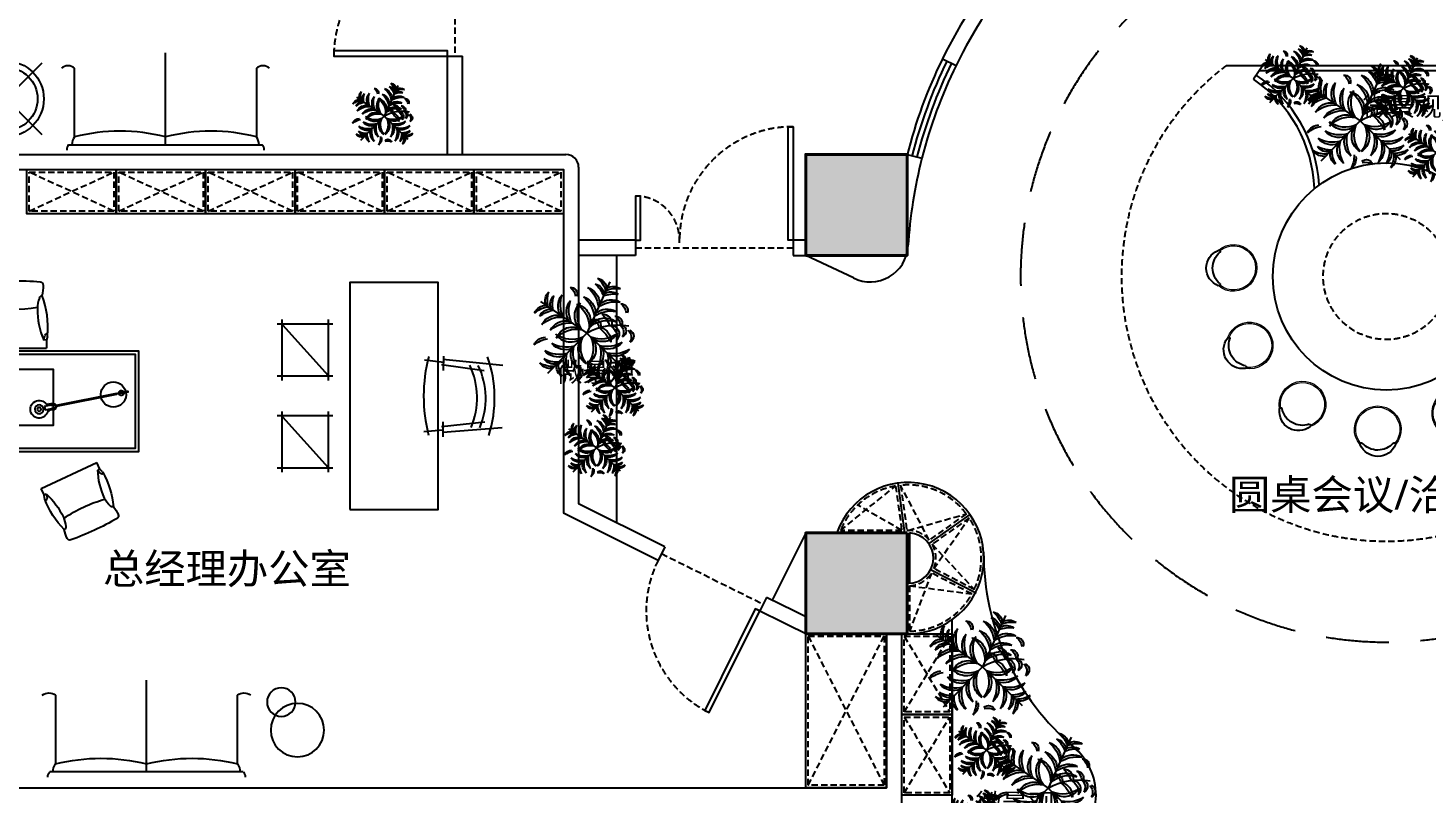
# Model space of a CAD drawing. Header units: millimetres. Extents: x 181055 to 256117, y -39966 to -14434.
# Drawn here: x 186745 to 197841, y -29714 to -23642 of the extents above; entities that cross this region are included whole.
import ezdxf
from ezdxf.enums import TextEntityAlignment as Align

# ---------------------------------------------------------------- set-up
doc = ezdxf.new("R2010")
doc.units = ezdxf.units.MM
doc.header["$LTSCALE"] = 10
for name, pattern in [('ACAD_ISO03W100', [30, 12, -18]), ('DASHED', [0.75, 0.5, -0.25]), ('HIDDEN', [0.375, 0.25, -0.125])]:
    doc.linetypes.add(name, pattern=pattern)
for name, color, linetype in [('A-TEXT 文字_DWGshare.com', 7, 'Continuous'), ('A绿-1_DWGshare.com', 94, 'Continuous'), ('E6.室内植物_DWGshare.com', 94, 'Continuous'), ('P-Furniture(活动家具)_DWGshare.com', 134, 'Continuous'), ('PUB_HATCH_DWGshare.com', 8, 'Continuous'), ('墙_DWGshare.com', 255, 'Continuous'), ('家私_DWGshare.com', 135, 'Continuous'), ('辅助线_DWGshare.com', 251, 'Continuous')]:
    doc.layers.add(name, color=color, linetype=linetype)
doc.layers.add('S2.成品家具_DWGshare.com', color=8, linetype='Continuous', lineweight=18)
doc.layers.add('WALL_DWGshare.com', color=7, linetype='Continuous', lineweight=40)
doc.styles.add('平面图（中文）-D', font='Microsoft YaHei.ttf')

# ---------------------------------------------------------------- blocks, each defined once
blk = doc.blocks.new('gdfgdgt')
at = {"layer": 'P-Furniture(活动家具)_DWGshare.com', "color": 251}
for p, q in [((3853199, 1005013), (3853199, 1006548)), ((3852592, 1006502), (3853136, 1006502)), ((3853199, 1005781), (3852471, 1005781)), ((3853136, 1005060), (3852592, 1005060)), ((3852552, 1004234), (3853118, 1004800)), ((3852552, 1004800), (3853118, 1004234)), ((3853074, 1004335), (3853160, 1004249)), ((3853017, 1004278), (3853103, 1004192)), ((3851970, 1003886), (3851530, 1003980))]:
    blk.add_line(p, q, dxfattribs=at)
at = {"layer": 'P-Furniture(活动家具)_DWGshare.com', "color": 9}
blk.add_circle((3852835, 1004517), 300, dxfattribs=at)
at = {"layer": 'P-Furniture(活动家具)_DWGshare.com', "color": 251}
for centre, radius in [((3852835, 1004517), 250), ((3853196, 1004156), 100)]:
    blk.add_circle(centre, radius, dxfattribs=at)
for centre, radius, start, end in [((3852655, 1006554), 82.2, 140.0927, 219.2576), ((3853203, 1006405), 118, 92.0006, 124.8575), ((3853237, 1006505), 57.9, 86.5944, 131.3073), ((3854557, 1006142), 1466, 165.7748, 194.2418), ((3854557, 1005420), 1466, 165.7582, 194.2252), ((3852655, 1005008), 82.2, 140.0927, 219.1733), ((3853203, 1005157), 118, 235.1425, 267.9994), ((3853203, 1005157), 118, 235.1425, 267.9994), ((3853237, 1005057), 57.9, 228.6927, 273.4056), ((3850811, 1004250), 768, 339.3873, 25.5172), ((3852737, 1003839), 768, 130.419, 176.5489), ((3851691, 1003658), 381, 42.4501, 113.4861), ((3851824, 1003775), 183, 0.2163, 37.2375)]:
    blk.add_arc(centre, radius, start, end, dxfattribs=at)
blk.add_open_spline([(3851875, 1005891), (3851864, 1005891), (3851852, 1005890), (3851830, 1005885), (3851819, 1005881), (3851797, 1005870), (3851786, 1005864), (3851764, 1005847), (3851754, 1005838), (3851734, 1005817), (3851724, 1005805), (3851705, 1005778), (3851697, 1005764), (3851680, 1005733), (3851673, 1005717), (3851659, 1005682), (3851653, 1005664), (3851643, 1005626), (3851639, 1005607), (3851632, 1005567), (3851629, 1005546), (3851626, 1005505), (3851625, 1005485), (3851625, 1005443), (3851626, 1005422), (3851630, 1005381), (3851632, 1005361), (3851640, 1005321), (3851644, 1005302), (3851655, 1005264), (3851661, 1005246), (3851675, 1005212), (3851682, 1005196), (3851699, 1005165), (3851708, 1005151), (3851726, 1005125), (3851736, 1005113), (3851757, 1005092), (3851767, 1005083), (3851787, 1005069), (3851796, 1005063), (3851815, 1005054), (3851824, 1005050), (3851843, 1005045), (3851852, 1005043), (3851871, 1005041), (3851880, 1005041), (3851899, 1005043), (3851909, 1005045), (3851927, 1005051), (3851937, 1005055), (3851955, 1005064), (3851964, 1005070), (3851983, 1005083), (3851991, 1005091), (3852009, 1005108), (3852017, 1005118), (3852033, 1005139), (3852041, 1005150), (3852056, 1005174), (3852063, 1005187), (3852075, 1005214), (3852081, 1005228), (3852092, 1005258), (3852097, 1005273), (3852106, 1005305), (3852110, 1005321), (3852116, 1005354), (3852119, 1005371), (3852122, 1005405), (3852124, 1005423), (3852125, 1005458), (3852125, 1005475), (3852124, 1005510), (3852122, 1005527), (3852119, 1005562), (3852116, 1005579), (3852110, 1005612), (3852106, 1005628), (3852097, 1005660), (3852092, 1005675), (3852081, 1005705), (3852075, 1005719), (3852063, 1005746), (3852056, 1005759), (3852041, 1005783), (3852033, 1005794), (3852017, 1005815), (3852009, 1005825), (3851991, 1005842), (3851983, 1005849), (3851965, 1005863), (3851955, 1005869), (3851937, 1005878), (3851927, 1005882), (3851909, 1005888), (3851899, 1005890), (3851885, 1005891), (3851880, 1005891), (3851875, 1005891)], degree=3, knots=[0, 0, 0, 0, 0.143367, 0.143367, 0.286734, 0.286734, 0.430101, 0.430101, 0.573468, 0.573468, 0.716834, 0.716834, 0.860201, 0.860201, 1.003568, 1.003568, 1.146935, 1.146935, 1.290302, 1.290302, 1.433669, 1.433669, 1.577036, 1.577036, 1.720403, 1.720403, 1.86377, 1.86377, 2.007137, 2.007137, 2.150503, 2.150503, 2.29387, 2.29387, 2.437237, 2.437237, 2.580604, 2.580604, 2.723971, 2.723971, 2.844478, 2.844478, 2.964984, 2.964984, 3.085491, 3.085491, 3.205997, 3.205997, 3.326504, 3.326504, 3.44701, 3.44701, 3.567517, 3.567517, 3.688024, 3.688024, 3.80853, 3.80853, 3.929037, 3.929037, 4.049543, 4.049543, 4.17005, 4.17005, 4.290556, 4.290556, 4.411063, 4.411063, 4.531569, 4.531569, 4.652076, 4.652076, 4.772583, 4.772583, 4.893089, 4.893089, 5.013596, 5.013596, 5.134102, 5.134102, 5.254609, 5.254609, 5.375115, 5.375115, 5.495622, 5.495622, 5.616129, 5.616129, 5.736635, 5.736635, 5.857142, 5.857142, 5.977648, 5.977648, 6.098155, 6.098155, 6.218661, 6.218661, 6.283185, 6.283185, 6.283185, 6.283185], dxfattribs=at)
blk = doc.blocks.new('tasklight')
at = {"layer": 'P-Furniture(活动家具)_DWGshare.com', "color": 251}
for p, q in [((-25, 96), (440, 243)), ((-23, 89), (443, 235)), ((458, 270), (496, 282)), ((459, 266), (497, 278)), ((471, 227), (509, 239)), ((473, 223), (511, 235)), ((475, 265), (527, 282)), ((484, 237), (536, 253)), ((488, 282), (493, 284)), ((489, 280), (488, 282)), ((492, 271), (490, 275)), ((493, 282), (493, 284)), ((496, 272), (495, 277)), ((497, 278), (496, 282)), ((501, 242), (502, 237)), ((504, 230), (509, 232)), ((504, 232), (504, 230)), ((505, 243), (507, 239)), ((508, 234), (509, 232)), ((509, 239), (511, 235)), ((-116, 68), (-71, 82)), ((-113, 60), (-116, 68)), ((-113, 60), (-68, 74)), ((-96, 72), (-24, 94)), ((-95, 68), (-96, 72)), ((-95, 68), (-23, 91)), ((-72, 85), (-56, 90)), ((-71, 82), (-72, 85)), ((-56, 87), (-71, 82)), ((-71, 82), (-70, 80)), ((-69, 76), (-68, 74)), ((-67, 81), (-68, 83)), ((-58, 84), (-58, 86)), ((-56, 87), (-56, 90)), ((-23, 89), (-25, 96))]:
    blk.add_line(p, q, dxfattribs=at)
for radius in [35, 15]:
    blk.add_circle((572, 280), radius, dxfattribs=at)
for centre, radius, start, end in [((572, 280), 70, 209.8589, 185.1116), ((465, 246), 25, 107.4853, 287.4853), ((465, 246), 20, 107.4853, 287.4853), ((479, 251), 15, 107.4853, 287.4853), ((572, 280), 45, 178.014, 216.9565), ((0, 100), 100, 19.7777, 195.1928), ((0, 100), 100, 199.7777, 15.1928), ((-62, 80), 20, 209.0222, 185.9483)]:
    blk.add_arc(centre, radius, start, end, dxfattribs=at)
blk = doc.blocks.new('08CH600B')
at = {"layer": 'P-Furniture(活动家具)_DWGshare.com', "color": 9, "linetype": 'ByBlock'}
for p, q in [((-271, -64), (-271, 0)), ((271, 0), (-271, 0)), ((271, -64), (271, 0)), ((-279, -91), (-271, -64)), ((279, -91), (271, -64))]:
    blk.add_line(p, q, dxfattribs=at)
at = {"layer": 'P-Furniture(活动家具)_DWGshare.com', "linetype": 'ByBlock'}
blk.add_line((-271, -64), (-250, -64), dxfattribs=at)
at = {"layer": 'P-Furniture(活动家具)_DWGshare.com', "color": 251, "linetype": 'ByBlock'}
for p, q in [((-271, -64), (-250, -64)), ((-250, -64), (-258, -99)), ((-250, -64), (-258, -99)), ((250, -64), (258, -99)), ((271, -64), (250, -64)), ((250, -64), (258, -99)), ((271, -64), (250, -64))]:
    blk.add_line(p, q, dxfattribs=at)
at = {"layer": 'P-Furniture(活动家具)_DWGshare.com', "color": 9, "linetype": 'ByBlock'}
for centre, radius, start, end in [((490, -158), 773, 175.7111, 199.4405), ((-490, -158), 773, 340.5595, 4.2889), ((133, -501), 382, 167.0217, 179.3941), ((-133, -501), 382, 0.6059, 12.9783), ((-223, -497), 25.4, 179.4154, 265.1281), ((0, 2122), 2654, 265.1281, 274.8719), ((223, -497), 25.4, 274.8719, 0.5846)]:
    blk.add_arc(centre, radius, start, end, dxfattribs=at)
at = {"layer": 'P-Furniture(活动家具)_DWGshare.com', "linetype": 'ByBlock'}
for centre, start, end in [((-255, -100), 158.8979, 180.5328), ((255, -100), 359.4672, 21.1021)]:
    blk.add_arc(centre, 25.4, start, end, dxfattribs=at)
at = {"layer": 'P-Furniture(活动家具)_DWGshare.com', "color": 251, "linetype": 'ByBlock'}
for centre, radius, start, end in [((-255, -100), 25.4, 180.5328, 200.5345), ((-255, -100), 25.4, 180.5328, 200.5345), ((-273, -107), 6.35, 200.5345, 296.5537), ((-273, -107), 6.35, 200.5345, 296.5537), ((-282, -90), 25.4, 296.5537, 338.1903), ((-282, -90), 25.4, 296.5537, 338.1903), ((-826, -310), 626, 359.749, 23.1433), ((-826, -310), 626, 359.749, 23.1433), ((826, -310), 626, 156.8567, 180.251), ((826, -310), 626, 156.8567, 180.251), ((282, -90), 25.4, 201.8097, 243.4463), ((282, -90), 25.4, 201.8097, 243.4463), ((273, -107), 6.35, 243.4463, 339.4655), ((273, -107), 6.35, 243.4463, 339.4655), ((255, -100), 25.4, 339.4655, 359.4672), ((255, -100), 25.4, 339.4655, 359.4672), ((-412, -316), 212, 337.7963, 0.8179), ((-412, -316), 212, 337.7963, 0.8179), ((0, -1515), 1208, 80.4719, 99.5281), ((0, -1515), 1208, 80.4719, 99.5281), ((412, -316), 212, 179.1821, 202.2037), ((412, -316), 212, 179.1821, 202.2037), ((-240, -390), 25.4, 273.2644, 346.5819), ((-240, -390), 25.4, 273.2644, 346.5819), ((240, -390), 25.4, 193.4181, 266.7356), ((240, -390), 25.4, 193.4181, 266.7356)]:
    blk.add_arc(centre, radius, start, end, dxfattribs=at)
blk = doc.blocks.new('A$C1E5F07D9')
at = {"layer": 'P-Furniture(活动家具)_DWGshare.com', "color": 9, "ltscale": 500, "elevation": 0}
blk.add_lwpolyline([(1191, -393), (1191, -1193), (-809, -1193), (-809, -393)], close=True, dxfattribs=at)
at = {"layer": 'P-Furniture(活动家具)_DWGshare.com', "color": 251, "elevation": 0}
for points in [[(1166, -418), (1166, -1168), (-784, -1168), (-784, -418)], [(496, -1047), (-134, -1047), (-134, -601), (496, -601)], [(842, -1051), (592, -1051), (592, -701), (842, -701)]]:
    blk.add_lwpolyline(points, close=True, dxfattribs=at)
blk.add_lwpolyline([(640, -701), (640, -658), (890, -658), (890, -1008), (842, -1008)], dxfattribs=at)
at = {"layer": 'P-Furniture(活动家具)_DWGshare.com', "color": 251, "extrusion": (-2.4004e-12, -1.1193e-12, -1), "xscale": 0.9, "yscale": 0.9, "zscale": -0.9, "rotation": 155.0940914614292}
blk.add_blockref('08CH600B', (259, -206), dxfattribs=at)
at = {"layer": 'P-Furniture(活动家具)_DWGshare.com', "color": 251, "extrusion": (2.4004e-12, -1.1193e-12, -1), "xscale": -0.9, "yscale": 0.9, "zscale": -0.9, "rotation": 204.9059085385708}
blk.add_blockref('08CH600B', (-640, -206, 0), dxfattribs=at)
at = {"layer": 'P-Furniture(活动家具)_DWGshare.com', "color": 251, "extrusion": (-2.6486e-12, 0, -1), "zscale": -1, "rotation": 151.3099324738259}
blk.add_blockref('tasklight', (659, -759, 0), dxfattribs=at)
at = {"layer": 'P-Furniture(活动家具)_DWGshare.com', "color": 251, "rotation": 0.09224349215733131}
blk.add_blockref('08CH600B', (191, -1215, 0), dxfattribs=at)
blk = doc.blocks.new('fsdfsfdsf')
at = {"layer": 'P-Furniture(活动家具)_DWGshare.com', "color": 251}
for p, q in [((112461, 16476), (110927, 16476)), ((111694, 16476), (111694, 15748)), ((110973, 15869), (110973, 16413)), ((112415, 16413), (112415, 15869))]:
    blk.add_line(p, q, dxfattribs=at)
for centre, radius in [((112890, 16145), 212), ((112762, 15923), 113)]:
    blk.add_circle(centre, radius, dxfattribs=at)
for centre, radius, start, end in [((110970, 16514), 57.9, 176.5944, 221.3073), ((111070, 16480), 118, 182.0006, 214.8575), ((112318, 16480), 118, 325.1425, 357.9994), ((112318, 16480), 118, 325.1425, 357.9994), ((112418, 16514), 57.9, 318.6927, 3.4056), ((111333, 17834), 1466, 255.7748, 284.2418), ((112055, 17834), 1466, 255.7582, 284.2252), ((110921, 15932), 82.2, 230.0927, 309.2576), ((112467, 15932), 82.2, 230.0927, 309.1733)]:
    blk.add_arc(centre, radius, start, end, dxfattribs=at)
blk = doc.blocks.new('awetaert')
at = {"layer": 'A绿-1_DWGshare.com', "color": 94}
for p in [(466590, 64655), (465936, 64470), (466005, 63794), (466753, 63804)]:
    blk.add_line(p, (466373, 64173), dxfattribs=at)
at = {"layer": 'A绿-1_DWGshare.com', "color": 94, "extrusion": (0, 0, -1)}
for centre, major_axis, start_param, end_param in [((466222, 64544), (51.1, 33), -1.10406, 0.972978), ((466136, 64503), (111, 72), -0.320826, 0.440009), ((466203, 64384), (238, 154), -0.314797, 0.447307), ((466327, 64443), (142, 92), -0.670097, 0.554161), ((466272, 64430), (231, 149), -0.285874, 0.225561), ((466421, 64520), (103, 66), -0.743935, 0.361458), ((466445, 64572), (103, 66), -0.743935, 0.361458), ((466296, 64482), (231, 149), -0.285874, 0.225561), ((466656, 64320), (231, 149), -1.377479, -0.866044), ((466624, 64491), (103, 66), -1.513376, -0.407982), ((466103, 64476), (103, 66), 3.373546, 4.478939), ((466277, 64477), (231, 149), 3.509443, 4.020878), ((466151, 64443), (103, 66), 3.373546, 4.478939), ((466325, 64445), (231, 149), 3.509443, 4.020878), ((466271, 64427), (142, 92), 3.180843, 4.405101), ((466408, 64442), (238, 154), 3.287698, 4.049802), ((466351, 64373), (142, 92), 3.180843, 4.405101), ((466488, 64388), (238, 154), 3.287698, 4.049802), ((466288, 64356), (142, 92), -0.670097, 0.554161), ((466163, 64296), (238, 154), -0.314797, 0.447307), ((466644, 64185), (238, 154), 4.683961, 5.446065), ((466606, 64318), (142, 92), 4.577107, 5.801365), ((466633, 64268), (231, 149), -1.377479, -0.866044), ((466601, 64439), (103, 66), -1.513376, -0.407982), ((465992, 64313), (103, 66), 4.142987, 5.24838), ((466055, 64151), (231, 149), 4.601048, 5.112483), ((466040, 64280), (103, 66), 4.142987, 5.24838), ((466103, 64118), (231, 149), 4.601048, 5.112483), ((466099, 64174), (142, 92), 4.216825, 5.441083), ((466424, 64336), (138, 89), 2.799961, 4.548932), ((466535, 64343), (210, 135), 3.118318, 4.192068), ((466147, 64233), (210, 135), -0.457063, 0.616687), ((466245, 64285), (138, 89), -0.813927, 0.935044), ((466605, 64098), (238, 154), 4.683961, 5.446065), ((466567, 64230), (142, 92), 4.577107, 5.801365), ((466340, 64156), (222, 143), -0.269202, 0.225046), ((466518, 64262), (77.2, 49.8), -1.012526, 0.722625), ((466646, 64272), (51.1, 33), -1.10406, 0.972978), ((466560, 64231), (111, 72), -0.320826, 0.440009), ((466700, 64388), (51.1, 33), -1.10406, 0.972978), ((466614, 64346), (111, 72), -0.320826, 0.440009), ((466136, 64041), (238, 154), 4.572124, 5.334229), ((466179, 64120), (142, 92), 4.216825, 5.441083), ((466216, 63987), (238, 154), 4.572124, 5.334229), ((466241, 64066), (138, 89), 4.072995, 5.821966), ((466275, 63960), (210, 135), 4.429859, 5.503609), ((466662, 63680), (324, 470), -1.133588, -0.414839), ((466569, 64043), (210, 135), 4.514581, 5.588331), ((466543, 64151), (138, 89), 4.196224, 5.945195), ((466447, 64246), (50, 32.3), -1.549403, 0.909803), ((466409, 64214), (69.3, 44.7), -0.917349, 0.448016), ((466206, 63880), (375, 242), -0.307165, 0.089693), ((466465, 64096), (115, 74), -0.725225, 0.634728), ((466598, 64166), (68.1, 43.9), -1.119203, 1.326036), ((466527, 64130), (111, 72), -0.510445, 0.717279), ((466637, 64182), (71.1, 45.9), -0.310939, 1.145878), ((466685, 64192), (50.7, 32.7), -0.627311, 1.742768), ((466708, 64134), (71.1, 45.9), -0.310939, 1.145878), ((466756, 64144), (50.7, 32.7), -0.627311, 1.742768), ((465987, 64012), (103, 66), 4.142987, 5.24838), ((466050, 63849), (231, 149), 4.601048, 5.112483), ((466182, 64323), (238, 154), 1.891434, 2.653539), ((466172, 64185), (142, 92), 1.78458, 3.008838), ((466222, 64251), (138, 89), 1.403697, 3.152668), ((466234, 64362), (210, 135), 1.722055, 2.795804), ((466456, 64024), (138, 89), 2.676732, 4.425702), ((466566, 64039), (210, 135), 3.033595, 4.107345), ((466185, 64033), (210, 135), 0.151258, 1.225008), ((466295, 64021), (138, 89), -0.167099, 1.581872), ((466508, 64366), (210, 135), 1.462799, 2.536549), ((466523, 64256), (138, 89), 1.105935, 2.854906), ((466561, 64328), (238, 154), 1.605065, 2.367169), ((466574, 64191), (142, 92), 1.249765, 2.474023), ((466105, 64116), (142, 92), 1.78458, 3.008838), ((466115, 64254), (238, 154), 1.891434, 2.653539), ((466324, 63903), (142, 92), 2.820562, 4.04482), ((466462, 63917), (238, 154), 3.175861, 3.937966), ((466392, 63972), (142, 92), 2.820562, 4.04482), ((466529, 63986), (238, 154), 3.175861, 3.937966), ((466223, 63981), (238, 154), 0.320638, 1.082742), ((466361, 63972), (142, 92), 0.213784, 1.438042), ((466293, 63914), (238, 154), 0.320638, 1.082742), ((466430, 63905), (142, 92), 0.213784, 1.438042), ((466630, 64261), (238, 154), 1.605065, 2.367169), ((466643, 64124), (142, 92), 1.249765, 2.474023), ((466649, 64180), (231, 149), 1.633988, 2.145424), ((466683, 64009), (103, 66), 1.175927, 2.28132), ((466030, 63960), (103, 66), 1.977283, 3.082676), ((466058, 64132), (231, 149), 2.11318, 2.624615), ((466069, 64001), (103, 66), 1.977283, 3.082676), ((466097, 64172), (231, 149), 2.11318, 2.624615), ((466210, 63863), (103, 66), 2.746724, 3.852117), ((466381, 63897), (231, 149), 3.204785, 3.71622), ((466040, 63844), (231, 149), 0.542383, 1.053819), ((466211, 63816), (103, 66), 0.406487, 1.51188), ((466431, 63746), (51.1, 33), 4.507356, 6.584394), ((466374, 63897), (231, 149), 0.542383, 1.053819), ((466546, 63868), (103, 66), 0.406487, 1.51188), ((466416, 63857), (231, 149), 0.542383, 1.053819), ((466587, 63828), (103, 66), 0.406487, 1.51188), ((466691, 64140), (231, 149), 1.633988, 2.145424), ((466724, 63969), (103, 66), 1.175927, 2.28132), ((466424, 63650), (111, 72), -1.24286, -0.482025)]:
    blk.add_ellipse(centre, major_axis=major_axis, ratio=1, start_param=start_param, end_param=end_param, dxfattribs=at)
blk = doc.blocks.new('dfsdfsdffd')
at = {"layer": '家私_DWGshare.com', "color": 9}
for p, q in [((419543, 410279), (419543, 410816)), ((419954, 410816), (419954, 410279)), ((419503, 410776), (419994, 410776)), ((419994, 410319), (419503, 410319))]:
    blk.add_line(p, q, dxfattribs=at)
at = {"layer": '辅助线_DWGshare.com', "linetype": 'ACAD_ISO03W100', "ltscale": 5}
blk.add_line((419954, 410776), (419543, 410319), dxfattribs=at)
blk = doc.blocks.new('fsdfswq')
at = {"layer": '家私_DWGshare.com', "color": 9}
for p, q in [((3448829, -554153), (3448677, -554134)), ((3449299, -554177), (3448822, -554130)), ((3448828, -554104), (3448826, -554217)), ((3448823, -554689), (3448671, -554704)), ((3448822, -554624), (3448821, -554742)), ((3449293, -554672), (3448821, -554708))]:
    blk.add_line(p, q, dxfattribs=at)
at = {"layer": '家私_DWGshare.com', "color": 251}
for p, q in [((3449150, -554219), (3448812, -554173)), ((3449156, -554627), (3448812, -554665))]:
    blk.add_line(p, q, dxfattribs=at)
at = {"layer": '家私_DWGshare.com', "color": 9}
blk.add_lwpolyline([(3448084, -555319), (3448784, -555319), (3448784, -553519), (3448084, -553519)], close=True, dxfattribs=at)
for centre, radius, start, end in [((3449911, -554420), 1241, 165.4, 194.4921), ((3448264, -554436), 969, 342.2416, 19.6751)]:
    blk.add_arc(centre, radius, start, end, dxfattribs=at)
at = {"layer": '家私_DWGshare.com', "color": 251}
for centre in [(3448491, -554436), (3448559, -554437)]:
    blk.add_arc(centre, 603, 337.2063, 25.5336, dxfattribs=at)
at = {"color": 0, "xscale": -0.900000000001455, "yscale": 0.8999999999996362, "zscale": 0.9, "rotation": 180}
for p in [(3069957, -184562), (3069957, -185290)]:
    blk.add_blockref('dfsdfsdffd', p, dxfattribs=at)
blk = doc.blocks.new('tryt5ue')
at = {"color": 9}
for centre, radius, start, end in [((237037, -696743), 151, 43.1449, 178.6802), ((237060, -696803), 165, 62.4484, 159.9636), ((237140, -696647), 10.1, 247.8178, 52.8606), ((237140, -696647), 10.1, 247.8178, 52.8606), ((236896, -696742), 10.1, 169.5514, 334.5942)]:
    blk.add_arc(centre, radius, start, end, dxfattribs=at)
at = {"color": 9, "linetype": 'HIDDEN'}
blk.add_arc((236896, -696742), 10.1, 169.5514, 334.5942, dxfattribs=at)
at = {"layer": 'S2.成品家具_DWGshare.com', "color": 8, "ltscale": 2}
blk.add_arc((237060, -696803), 185, 160.1917, 62.2203, dxfattribs=at)
blk.add_arc((237060, -696803), 185, 160.1917, 62.2203, dxfattribs=at)
at = {"layer": 'S2.成品家具_DWGshare.com', "color": 250, "ltscale": 2}
blk.add_arc((237060, -696803), 175, 162.9585, 59.4535, dxfattribs=at)

msp = doc.modelspace()

# ---------------------------------------------------------------- linework, layer by layer
at = {"color": 251, "linetype": 'DASHED', "ltscale": 10}
for p, q in [((190128.9, -22964), (190128.9, -23864)), ((187424.2, -25094), (186755.2, -24784)), ((186755.2, -25094), (187424.2, -24784)), ((187464.2, -25094), (188133.1, -24784)), ((188133.1, -25094), (187464.2, -24784)), ((188173.1, -25094), (188842.1, -24784)), ((188842.1, -25094), (188173.1, -24784)), ((188882.1, -25094), (189551.1, -24784)), ((189551.1, -25094), (188882.1, -24784)), ((190260, -25094), (189591.1, -24784)), ((189591.1, -25094), (190260, -24784)), ((190300, -25094), (190969, -24784)), ((190969, -25094), (190300, -24784)), ((191559, -25384), (192809, -25384)), ((193184.2, -27624), (193621.4, -27272.6)), ((193621.4, -27272.6), (193670.2, -27624)), ((193661.1, -27267.1), (193710.6, -27624.3)), ((193888.2, -27701.2), (193661.1, -27267.1)), ((193670.2, -27624), (193321.1, -27423.9)), ((193720.9, -27624), (194182.6, -27493)), ((194182.6, -27493), (193888.2, -27701.2)), ((194205.7, -27525.7), (193911.3, -27733.9)), ((193924.6, -27927), (194205.7, -27525.7)), ((193911.3, -27733.9), (194244.9, -28092.7)), ((191766.1, -27808.2), (192571.9, -28209.2)), ((194244.9, -28092.7), (193924.6, -27927)), ((193906.3, -27962.5), (193732.3, -28423.9)), ((193732.3, -28063.7), (193732.3, -28423.9)), ((193732.3, -28063.7), (194226.5, -28128.3)), ((194226.5, -28128.3), (193906.3, -27962.5)), ((192929, -28464), (193530.5, -29644.2)), ((192929, -29644.2), (193530.5, -28464)), ((193690.6, -29064.1), (194050.5, -28464)), ((193690.6, -28464), (194050.5, -29064.1)), ((193690.6, -29704.2), (194050.5, -29104.1)), ((193690.6, -29104.1), (194050.5, -29704.2))]:
    msp.add_line(p, q, dxfattribs=at)
for p, q in [((190068.9, -23864), (190188.9, -23864)), ((190068.9, -24644), (190068.9, -23864)), ((190188.9, -24644), (190188.9, -23864)), ((193993.3, -23885), (194101, -23937.9)), ((185317.3, -24644), (191009, -24644)), ((191109, -24744), (191109, -27414.2)), ((193712.3, -24644), (193712.3, -25444)), ((193712.3, -24644), (193829.9, -24674)), ((185317.3, -24764), (190989, -24764)), ((190989, -24764), (190989, -27488.5)), ((191559, -25324), (191109, -25324)), ((191559, -25324), (191559, -25444)), ((191559, -25444), (191109, -25444)), ((193286.7, -25623.4), (192909, -25444)), ((193618.6, -27252.5), (193618.7, -27252.8)), ((193658.3, -27247), (193658.3, -27247.3)), ((191154.5, -27570.9), (190989, -27488.5)), ((191792.9, -27754.5), (191109, -27414.2)), ((194199.2, -27481.3), (194199, -27481.5)), ((194222.3, -27514), (194222.1, -27514.1)), ((191739.4, -27862), (191154.5, -27570.9)), ((192909, -27644), (192643.4, -28177.8)), ((193732.3, -27644.4), (193732.3, -28043.7)), ((191792.9, -27754.5), (191739.4, -27862)), ((192598.6, -28155.5), (192545.1, -28263)), ((192819.5, -28265.4), (192598.6, -28155.5)), ((194244.5, -28137.6), (194244.2, -28137.5)), ((194262.9, -28102.1), (194262.6, -28101.9)), ((192766, -28372.9), (192509.3, -28245.1)), ((192909, -28310), (192819.5, -28265.4)), ((192909, -28444), (192766, -28372.9)), ((194070.5, -31116.8), (194070.6, -28331.6)), ((193550.5, -29664.2), (193550.5, -28444)), ((193670.5, -31924.4), (193670.6, -28444)), ((193712.3, -28444), (193720.9, -28444)), ((193732.3, -28443.9), (193732.3, -28444)), ((184517.3, -29664.2), (193550.5, -29664.2))]:
    msp.add_line(p, q)
at = {"color": 251}
for p, q in [((196245.3, -23937.8), (198776, -23937.8)), ((196531.6, -23937.8), (196457.4, -24048.5)), ((196504.8, -23977.8), (198516.5, -23977.8)), ((191409, -25444), (191409, -27563.5))]:
    msp.add_line(p, q, dxfattribs=at)
at = {"color": 9}
for p, q in [((193638.5, -27249.7), (193693.4, -27645.9)), ((194210.8, -27497.6), (193884.2, -27728.6)), ((194253.7, -28119.9), (193898.5, -27936))]:
    msp.add_line(p, q, dxfattribs=at)
at = {"color": 8}
for points in [[(189168.9, -23824), (189168.9, -23864), (190068.9, -23864), (190068.9, -23824)], [(192769, -24424), (192809, -24424), (192809, -25324), (192769, -25324)], [(191599, -24974), (191559, -24974), (191559, -25324), (191599, -25324)], [(192108.4, -29050.9), (192144.2, -29068.7), (192545.1, -28263), (192509.3, -28245.1)]]:
    msp.add_lwpolyline(points, close=True, dxfattribs=at)
at = {"color": 9}
for points in [[(186735.2, -24764), (187444.2, -24764), (187444.2, -25114), (186735.2, -25114)], [(187444.2, -24764), (188153.1, -24764), (188153.1, -25114), (187444.2, -25114)], [(188153.1, -24764), (188862.1, -24764), (188862.1, -25114), (188153.1, -25114)], [(188862.1, -24764), (189571.1, -24764), (189571.1, -25114), (188862.1, -25114)], [(189571.1, -24764), (190280, -24764), (190280, -25114), (189571.1, -25114)], [(190280, -24764), (190989, -24764), (190989, -25114), (190280, -25114)], [(192909, -28444), (193550.5, -28444), (193550.5, -29664.2), (192909, -29664.2)], [(193670.6, -28444), (194070.5, -28444), (194070.5, -29084.1), (193670.6, -29084.1)], [(193670.6, -29084.1), (194070.5, -29084.1), (194070.5, -29724.2), (193670.6, -29724.2)]]:
    msp.add_lwpolyline(points, close=True, dxfattribs=at)
at = {"color": 251, "linetype": 'DASHED', "ltscale": 10}
for points in [[(186755.2, -24784), (187424.2, -24784), (187424.2, -25094), (186755.2, -25094)], [(187464.2, -24784), (188133.1, -24784), (188133.1, -25094), (187464.2, -25094)], [(188173.1, -24784), (188842.1, -24784), (188842.1, -25094), (188173.1, -25094)], [(188882.1, -24784), (189551.1, -24784), (189551.1, -25094), (188882.1, -25094)], [(189591.1, -24784), (190260, -24784), (190260, -25094), (189591.1, -25094)], [(190300, -24784), (190969, -24784), (190969, -25094), (190300, -25094)], [(192929, -28464), (193530.5, -28464), (193530.5, -29644.2), (192929, -29644.2)], [(193690.6, -28464), (194050.5, -28464), (194050.5, -29064.1), (193690.6, -29064.1)], [(193690.6, -29104.1), (194050.5, -29104.1), (194050.5, -29704.2), (193690.6, -29704.2)]]:
    msp.add_lwpolyline(points, close=True, dxfattribs=at)
msp.add_lwpolyline([(192809, -25444), (192909, -25444), (192909, -25324), (192809, -25324)], close=True)
msp.add_lwpolyline([(193670.2, -27624), (193184.2, -27624)], dxfattribs=at)
at = {"color": 9}
msp.add_circle((197510.7, -25611.7), 900, dxfattribs=at)
at = {"color": 250, "linetype": 'DASHED', "ltscale": 10}
msp.add_circle((197510.7, -25611.7), 500, dxfattribs=at)
at = {"color": 251, "linetype": 'DASHED', "ltscale": 10}
for centre, radius, start, end in [((190068.9, -23864), 900, 90.00001, 180), ((192809, -25324), 900, 90, 179.99999), ((191559, -25324), 350, 356.46439, 90), ((193720.9, -27844), 580, 99.87253, 157.70882), ((193720.9, -27844), 580, 37.24039, 95.92032), ((193720.9, -27844), 220, 40.48019, 92.68052), ((193720.9, -27844), 580, 334.60825, 33.28817), ((193720.9, -27844), 220, 337.84805, 30.04837), ((192545.1, -28263), 900, 153.54215, 243.54214), ((193720.9, -27844), 220, 272.97573, 327.41623), ((193720.9, -27844), 580, 271.12829, 330.65603)]:
    msp.add_arc(centre, radius, start, end, dxfattribs=at)
for centre, radius, start, end in [((197510.7, -25611.7), 3918.4, 139.76125, 153.8525), ((197510.7, -25611.7), 3798.4, 139.81149, 153.8525), ((191009, -24744), 100, 0, 90.00001), ((197510.7, -25611.7), 3798.4, 165.70677, 176.40556), ((193420.4, -25354.8), 300, 243.54214, 356.40556)]:
    msp.add_arc(centre, radius, start, end)
at = {"color": 250, "linetype": 'DASHED', "ltscale": 100}
msp.add_arc((197510.7, -25611.7), 2898.4, 127.08548, 52.91446, dxfattribs=at)
at = {"color": 251}
for centre, radius, start, end in [((197510.7, -25611.7), 3918.4, 153.8525, 165.78355), ((197510.7, -25611.7), 3878.4, 153.8525, 165.78355), ((197510.7, -25611.7), 3838.4, 153.8525, 165.70677), ((197510.7, -25611.7), 3798.4, 153.8525, 165.70677), ((195848.5, -24956.6), 1093.3, 2.18101, 56.15572), ((195848.5, -24956.6), 1133.3, 3.61269, 56.15572), ((196334.4, -27803.6), 2015.3, 179.83977, 229.77895), ((194710.2, -29724.2), 500, 310.22105, 49.77895)]:
    msp.add_arc(centre, radius, start, end, dxfattribs=at)
at = {"color": 250, "linetype": 'DASHED', "ltscale": 10}
msp.add_arc((197510.7, -25611.7), 2098.4, 127.08548, 52.91446, dxfattribs=at)
at = {"color": 9}
for radius, end in [(600, 160.52856), (200, 86.72639)]:
    msp.add_arc((193720.9, -27844), radius, 270, end, dxfattribs=at)
for p in [(193638.5, -27249.7), (194210.8, -27497.6), (194253.7, -28119.9)]:
    msp.add_point(p)
at = {"layer": 'PUB_HATCH_DWGshare.com'}
for points in [[(192909, -25444), (193712.3, -25444), (192909, -24644), (193712.3, -24644)], [(192909, -28444), (193712.3, -28444), (192909, -27644), (193712.3, -27644)]]:
    msp.add_solid(points, dxfattribs=at)
at = {"layer": 'WALL_DWGshare.com'}
for points in [[(193712.3, -24644), (192909, -24644), (192909, -25444), (193712.3, -25444)], [(193712.3, -27644), (192909, -27644), (192909, -28444), (193712.3, -28444)]]:
    msp.add_lwpolyline(points, close=True, dxfattribs=at)

# ---------------------------------------------------------------- block references
at = {"color": 7, "rotation": 270}
msp.add_blockref('gdfgdgt', (-817946.4, 3828631.4), dxfattribs=at)
at = {"color": 1}
msp.add_blockref('fsdfswq', (-3258789.2, 527860.3), dxfattribs=at)
at = {"xscale": -1, "rotation": 180}
msp.add_blockref('fsdfsfdsf', (75990.5, -13062.8), dxfattribs=at)
at = {"layer": 'E6.室内植物_DWGshare.com'}
for p, xscale, yscale, zscale in [((-38280.1, -56385), 0.504, 0.504, 0.504), ((-194449.1, -78282.8), 0.84, 0.84, 0.84), ((-37404.8, -56463.1), 0.504, 0.504, 0.504), ((-45484.1, -56682.7), 0.504, 0.504, 0.504), ((-37144.8, -56973.8), 0.504, 0.504, 0.504), ((-200579.9, -79965.4), 0.84, 0.84, 0.84), ((-43656.3, -58836.5), 0.504, 0.504, 0.504), ((-43801.5, -59312.1), 0.504, 0.504, 0.504), ((-197444.3, -82610.4), 0.84, 0.84, 0.84), ((-40711.1, -61709.5), 0.504, 0.504, 0.504), ((-196922.4, -83573), 0.84, 0.84, 0.84), ((-40778.4, -62285.2), 0.504, 0.504, 0.504)]:
    msp.add_blockref('awetaert', p, dxfattribs=dict(at, xscale=xscale, yscale=yscale, zscale=zscale))
at = {"layer": 'P-Furniture(活动家具)_DWGshare.com', "rotation": 180}
msp.add_blockref('A$C1E5F07D9', (186811, -27394.5, 0), dxfattribs=at)
at = {"layer": '墙_DWGshare.com', "xscale": -1}
for p, rotation in [((-538982.5, -58596.1), 111.3626811009632), ((-423819, -422423.6), 141.3626811009632), ((-142170.6, -679925.7), 171.3626811009632), ((594322.5, -646941.4), 231.3626811009632), ((230495, -762104.9), 201.3626811009631)]:
    msp.add_blockref('tryt5ue', p, dxfattribs=dict(at, rotation=rotation))

# ---------------------------------------------------------------- texts
at = {"layer": 'A-TEXT 文字_DWGshare.com', "style": '平面图（中文）-D'}
for s, height, p in [('微景观', 153.6, (197635.5, -24263.9)), ('微景观', 153.6, (191244.7, -26369.6)), ('圆桌会议/洽谈区', 240, (197467.1, -27341)), ('总经理办公室', 240, (188321.5, -27928.1)), ('微景观', 153.6, (194569.5, -29787))]:
    msp.add_text(s, height=height, dxfattribs=at).set_placement(p, align=Align.MIDDLE_CENTER)

doc.saveas('drawing.dxf')
